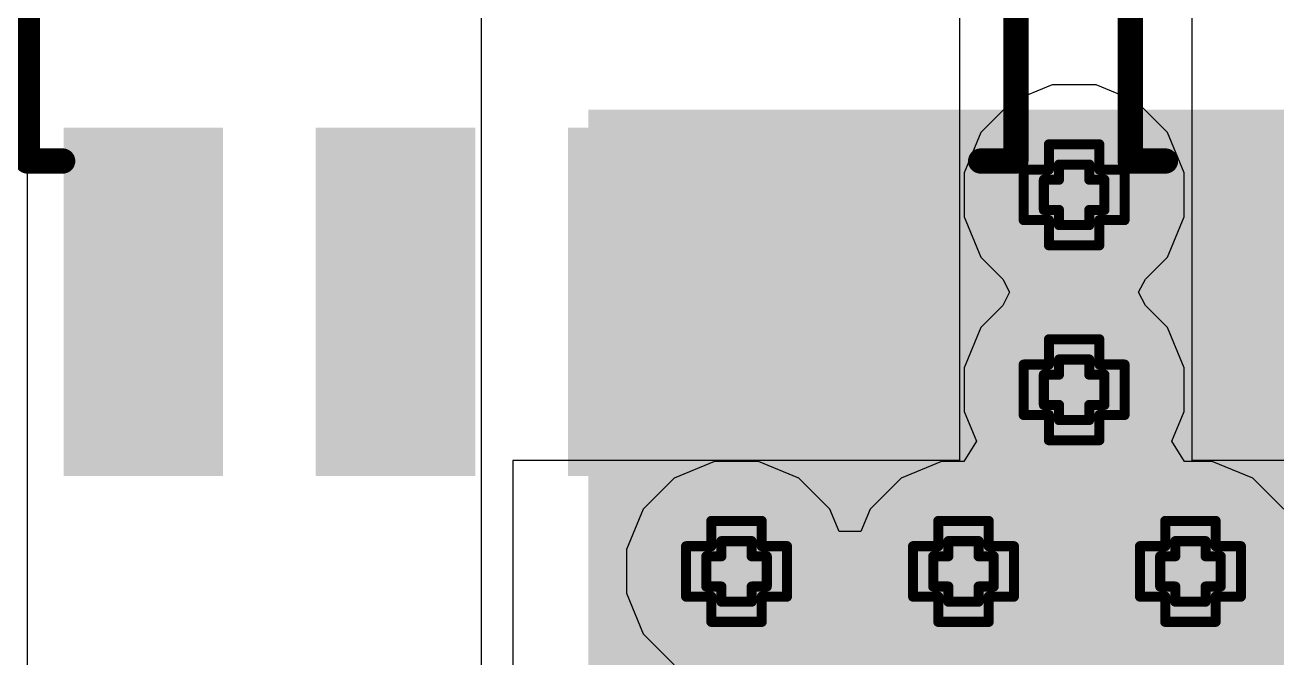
# Model space of a CAD drawing. Header units: inches. Extents: x -4 to 5258, y -4 to 5281.
# Drawn here: x 90.75 to 97.06, y 12.37 to 15.55 of the extents above; entities that cross this region are included whole.
import ezdxf

# ---------------------------------------------------------------- set-up
doc = ezdxf.new("R2010")
doc.units = ezdxf.units.IN
for name, color, linetype in [('Bottom Layer', 5, 'Continuous'), ('Bottom Solder', 6, 'Continuous'), ('Drill Drawing', 1, 'Continuous'), ('Layer 1', 16, 'Continuous'), ('Layer 2', 76, 'Continuous'), ('Top Layer', 1, 'Continuous'), ('Top Overlay', 2, 'Continuous'), ('Top Paste', 8, 'Continuous'), ('Top Solder', 216, 'Continuous'), ('Via Holes', 16, 'Continuous')]:
    doc.layers.add(name, color=color, linetype=linetype)

# ---------------------------------------------------------------- blocks, each defined once
blk = doc.blocks.new('SOIC_8_18')
at = {"layer": 'Top Layer'}
for points in [[(3.475, 2.205), (3.475, 1.605), (1.925, 1.605), (1.925, 2.205)], [(3.475, 0.935), (3.475, 0.335), (1.925, 0.335), (1.925, 0.935)], [(3.475, -0.335), (3.475, -0.935), (1.925, -0.935), (1.925, -0.335)], [(3.475, -1.605), (3.475, -2.205), (1.925, -2.205), (1.925, -1.605)]]:
    blk.add_hatch(color=1, dxfattribs=at).paths.add_polyline_path(points)
at = {"layer": 'Top Paste'}
for points in [[(3.475, 2.205), (3.475, 1.605), (1.925, 1.605), (1.925, 2.205)], [(3.475, 0.935), (3.475, 0.335), (1.925, 0.335), (1.925, 0.935)], [(3.475, -0.335), (3.475, -0.935), (1.925, -0.935), (1.925, -0.335)], [(3.475, -1.605), (3.475, -2.205), (1.925, -2.205), (1.925, -1.605)]]:
    blk.add_hatch(color=8, dxfattribs=at).paths.add_polyline_path(points)
at = {"layer": 'Top Solder'}
for points in [[(3.5766, 2.3066), (3.5766, 1.5034), (1.8234, 1.5034), (1.8234, 2.3066)], [(3.5766, 1.0366), (3.5766, 0.2334), (1.8234, 0.2334), (1.8234, 1.0366)], [(3.5766, -0.2334), (3.5766, -1.0366), (1.8234, -1.0366), (1.8234, -0.2334)], [(3.5766, -1.5034), (3.5766, -2.3066), (1.8234, -2.3066), (1.8234, -1.5034)]]:
    blk.add_hatch(color=216, dxfattribs=at).paths.add_polyline_path(points)
at = {"layer": 'Top Overlay'}
for points in [[(1.9906, 2.4892, 0.127, 0.127, 0), (-1.9906, 2.4892, 0.127, 0.127, 0)], [(1.9906, 2.3114, 0.127, 0.127, 0), (1.9906, 2.4892, 0.127, 0.127, 0)], [(1.9906, -2.4892, 0.127, 0.127, 0), (1.9906, -2.3114, 0.127, 0.127, 0)], [(1.9906, -2.4892, 0.127, 0.127, 0), (-1.9906, -2.4892, 0.127, 0.127, 0)]]:
    blk.add_lwpolyline(points, format="xyseb", dxfattribs=at)
for points in [[(1.9588, 2.4892, 0.0635, 0.0635, 1), (2.0223, 2.4892, 0.0635, 0.0635, 1)], [(1.9588, 2.4892, 0.0635, 0.0635, 1), (2.0223, 2.4892, 0.0635, 0.0635, 1)], [(1.9588, 2.3114, 0.0635, 0.0635, 1), (2.0223, 2.3114, 0.0635, 0.0635, 1)], [(1.9588, -2.3114, 0.0635, 0.0635, 1), (2.0223, -2.3114, 0.0635, 0.0635, 1)], [(1.9588, -2.4892, 0.0635, 0.0635, 1), (2.0223, -2.4892, 0.0635, 0.0635, 1)], [(1.9588, -2.4892, 0.0635, 0.0635, 1), (2.0223, -2.4892, 0.0635, 0.0635, 1)]]:
    blk.add_lwpolyline(points, format="xyseb", close=True, dxfattribs=at)
blk = doc.blocks.new('SOIC_8_20')
at = {"layer": 'Top Layer'}
blk.add_hatch(color=1, dxfattribs=at).paths.add_polyline_path([(3.475, -1.605), (3.475, -2.205), (1.925, -2.205), (1.925, -1.605)])
at = {"layer": 'Top Paste'}
blk.add_hatch(color=8, dxfattribs=at).paths.add_polyline_path([(3.475, -1.605), (3.475, -2.205), (1.925, -2.205), (1.925, -1.605)])
at = {"layer": 'Top Solder'}
blk.add_hatch(color=216, dxfattribs=at).paths.add_polyline_path([(3.5766, -1.5034), (3.5766, -2.3066), (1.8234, -2.3066), (1.8234, -1.5034)])
at = {"layer": 'Top Overlay'}
for points in [[(1.9906, -2.4892, 0.127, 0.127, 0), (1.9906, -2.3114, 0.127, 0.127, 0)], [(1.9906, -2.4892, 0.127, 0.127, 0), (-1.9906, -2.4892, 0.127, 0.127, 0)]]:
    blk.add_lwpolyline(points, format="xyseb", dxfattribs=at)
for points in [[(1.9588, -2.3114, 0.0635, 0.0635, 1), (2.0223, -2.3114, 0.0635, 0.0635, 1)], [(1.9588, -2.4892, 0.0635, 0.0635, 1), (2.0223, -2.4892, 0.0635, 0.0635, 1)], [(1.9588, -2.4892, 0.0635, 0.0635, 1), (2.0223, -2.4892, 0.0635, 0.0635, 1)]]:
    blk.add_lwpolyline(points, format="xyseb", close=True, dxfattribs=at)

msp = doc.modelspace()

# ---------------------------------------------------------------- hatches: boundary and pattern name
at = {"layer": 'Bottom Layer'}
h = msp.add_hatch(color=5, dxfattribs=at)
edge = h.paths.add_edge_path()
edge.add_arc((96.0356, 14.6991), 0.3, 0, 360)
h = msp.add_hatch(color=5, dxfattribs=at)
edge = h.paths.add_edge_path()
edge.add_arc((96.0356, 13.7177), 0.3, 0, 360)
h = msp.add_hatch(color=5, dxfattribs=at)
edge = h.paths.add_edge_path()
edge.add_arc((94.3354, 12.8033), 0.3, 0, 360)
h = msp.add_hatch(color=5, dxfattribs=at)
edge = h.paths.add_edge_path()
edge.add_arc((95.4784, 12.8033), 0.3, 0, 360)
h = msp.add_hatch(color=5, dxfattribs=at)
edge = h.paths.add_edge_path()
edge.add_arc((96.6214, 12.8033), 0.3, 0, 360)
at = {"layer": 'Bottom Solder'}
h = msp.add_hatch(color=6, dxfattribs=at)
edge = h.paths.add_edge_path()
edge.add_arc((96.0356, 14.6991), 0.4016, 0, 360)
h = msp.add_hatch(color=6, dxfattribs=at)
edge = h.paths.add_edge_path()
edge.add_arc((96.0356, 13.7177), 0.4016, 0, 360)
h = msp.add_hatch(color=6, dxfattribs=at)
edge = h.paths.add_edge_path()
edge.add_arc((94.3354, 12.8033), 0.4016, 0, 360)
h = msp.add_hatch(color=6, dxfattribs=at)
edge = h.paths.add_edge_path()
edge.add_arc((95.4784, 12.8033), 0.4016, 0, 360)
h = msp.add_hatch(color=6, dxfattribs=at)
edge = h.paths.add_edge_path()
edge.add_arc((96.6214, 12.8033), 0.4016, 0, 360)
at = {"layer": 'Layer 1'}
h = msp.add_hatch(color=16, dxfattribs=at)
edge = h.paths.add_edge_path()
edge.add_arc((96.0356, 14.6991), 0.3, 0, 360)
h = msp.add_hatch(color=16, dxfattribs=at)
edge = h.paths.add_edge_path()
edge.add_arc((96.0356, 13.7177), 0.3, 0, 360)
h = msp.add_hatch(color=16, dxfattribs=at)
edge = h.paths.add_edge_path()
edge.add_arc((94.3354, 12.8033), 0.3, 0, 360)
h = msp.add_hatch(color=16, dxfattribs=at)
edge = h.paths.add_edge_path()
edge.add_arc((95.4784, 12.8033), 0.3, 0, 360)
h = msp.add_hatch(color=16, dxfattribs=at)
edge = h.paths.add_edge_path()
edge.add_arc((96.6214, 12.8033), 0.3, 0, 360)
at = {"layer": 'Layer 2'}
h = msp.add_hatch(color=76, dxfattribs=at)
edge = h.paths.add_edge_path()
edge.add_arc((96.0356, 14.6991), 0.3, 0, 360)
h = msp.add_hatch(color=76, dxfattribs=at)
edge = h.paths.add_edge_path()
edge.add_arc((96.0356, 13.7177), 0.3, 0, 360)
h = msp.add_hatch(color=76, dxfattribs=at)
edge = h.paths.add_edge_path()
edge.add_arc((94.3354, 12.8033), 0.3, 0, 360)
h = msp.add_hatch(color=76, dxfattribs=at)
edge = h.paths.add_edge_path()
edge.add_arc((95.4784, 12.8033), 0.3, 0, 360)
h = msp.add_hatch(color=76, dxfattribs=at)
edge = h.paths.add_edge_path()
edge.add_arc((96.6214, 12.8033), 0.3, 0, 360)
at = {"layer": 'Top Layer'}
msp.add_hatch(color=1, dxfattribs=at).paths.add_polyline_path([(93.5882, 11.1777), (98.4724, 11.1777), (98.4724, 15.1284), (93.5882, 15.1284)])
h = msp.add_hatch(color=1, dxfattribs=at)
edge = h.paths.add_edge_path()
edge.add_arc((96.0356, 14.6991), 0.3, 0, 360)
h = msp.add_hatch(color=1, dxfattribs=at)
edge = h.paths.add_edge_path()
edge.add_arc((96.0356, 13.7177), 0.3, 0, 360)
h = msp.add_hatch(color=1, dxfattribs=at)
edge = h.paths.add_edge_path()
edge.add_arc((94.3354, 12.8033), 0.3, 0, 360)
h = msp.add_hatch(color=1, dxfattribs=at)
edge = h.paths.add_edge_path()
edge.add_arc((95.4784, 12.8033), 0.3, 0, 360)
h = msp.add_hatch(color=1, dxfattribs=at)
edge = h.paths.add_edge_path()
edge.add_arc((96.6214, 12.8033), 0.3, 0, 360)
at = {"layer": 'Top Solder'}
h = msp.add_hatch(color=216, dxfattribs=at)
edge = h.paths.add_edge_path()
edge.add_arc((96.0356, 14.6991), 0.4016, 0, 360)
h = msp.add_hatch(color=216, dxfattribs=at)
edge = h.paths.add_edge_path()
edge.add_arc((96.0356, 13.7177), 0.4016, 0, 360)
h = msp.add_hatch(color=216, dxfattribs=at)
edge = h.paths.add_edge_path()
edge.add_arc((94.3354, 12.8033), 0.4016, 0, 360)
h = msp.add_hatch(color=216, dxfattribs=at)
edge = h.paths.add_edge_path()
edge.add_arc((95.4784, 12.8033), 0.4016, 0, 360)
h = msp.add_hatch(color=216, dxfattribs=at)
edge = h.paths.add_edge_path()
edge.add_arc((96.6214, 12.8033), 0.4016, 0, 360)
at = {"layer": 'Via Holes'}
h = msp.add_hatch(color=7, dxfattribs=at)
edge = h.paths.add_edge_path()
edge.add_arc((96.0356, 14.6991), 0.15, 0, 360)
h = msp.add_hatch(color=7, dxfattribs=at)
edge = h.paths.add_edge_path()
edge.add_arc((96.0356, 13.7177), 0.15, 0, 360)
h = msp.add_hatch(color=7, dxfattribs=at)
edge = h.paths.add_edge_path()
edge.add_arc((94.3354, 12.8033), 0.15, 0, 360)
h = msp.add_hatch(color=7, dxfattribs=at)
edge = h.paths.add_edge_path()
edge.add_arc((95.4784, 12.8033), 0.15, 0, 360)
h = msp.add_hatch(color=7, dxfattribs=at)
edge = h.paths.add_edge_path()
edge.add_arc((96.6214, 12.8033), 0.15, 0, 360)

# ---------------------------------------------------------------- linework, layer by layer
at = {"layer": 'Drill Drawing'}
for points in [[(95.9086, 14.8261, 0.0508, 0.0508, 0), (95.9086, 14.9531, 0.0508, 0.0508, 0)], [(95.9086, 14.9531, 0.0508, 0.0508, 0), (96.1626, 14.9531, 0.0508, 0.0508, 0)], [(96.1626, 14.8261, 0.0508, 0.0508, 0), (96.1626, 14.9531, 0.0508, 0.0508, 0)], [(95.7816, 14.5721, 0.0508, 0.0508, 0), (95.7816, 14.8261, 0.0508, 0.0508, 0)], [(95.7816, 14.8261, 0.0508, 0.0508, 0), (95.9086, 14.8261, 0.0508, 0.0508, 0)], [(95.9594, 14.7753, 0.0508, 0.0508, 0), (95.9594, 14.8515, 0.0508, 0.0508, 0)], [(95.9594, 14.8515, 0.0508, 0.0508, 0), (96.1118, 14.8515, 0.0508, 0.0508, 0)], [(96.1118, 14.7753, 0.0508, 0.0508, 0), (96.1118, 14.8515, 0.0508, 0.0508, 0)], [(96.1626, 14.8261, 0.0508, 0.0508, 0), (96.2896, 14.8261, 0.0508, 0.0508, 0)], [(96.2896, 14.5721, 0.0508, 0.0508, 0), (96.2896, 14.8261, 0.0508, 0.0508, 0)], [(95.8832, 14.6229, 0.0508, 0.0508, 0), (95.8832, 14.7753, 0.0508, 0.0508, 0)], [(95.8832, 14.7753, 0.0508, 0.0508, 0), (95.9594, 14.7753, 0.0508, 0.0508, 0)], [(96.1118, 14.7753, 0.0508, 0.0508, 0), (96.188, 14.7753, 0.0508, 0.0508, 0)], [(96.188, 14.6229, 0.0508, 0.0508, 0), (96.188, 14.7753, 0.0508, 0.0508, 0)], [(95.8832, 14.6229, 0.0508, 0.0508, 0), (95.9594, 14.6229, 0.0508, 0.0508, 0)], [(95.9594, 14.5467, 0.0508, 0.0508, 0), (95.9594, 14.6229, 0.0508, 0.0508, 0)], [(96.1118, 14.6229, 0.0508, 0.0508, 0), (96.188, 14.6229, 0.0508, 0.0508, 0)], [(96.1118, 14.5467, 0.0508, 0.0508, 0), (96.1118, 14.6229, 0.0508, 0.0508, 0)], [(95.7816, 14.5721, 0.0508, 0.0508, 0), (95.9086, 14.5721, 0.0508, 0.0508, 0)], [(95.9086, 14.4451, 0.0508, 0.0508, 0), (95.9086, 14.5721, 0.0508, 0.0508, 0)], [(95.9594, 14.5467, 0.0508, 0.0508, 0), (96.1118, 14.5467, 0.0508, 0.0508, 0)], [(96.1626, 14.5721, 0.0508, 0.0508, 0), (96.2896, 14.5721, 0.0508, 0.0508, 0)], [(96.1626, 14.4451, 0.0508, 0.0508, 0), (96.1626, 14.5721, 0.0508, 0.0508, 0)], [(95.9086, 14.4451, 0.0508, 0.0508, 0), (96.1626, 14.4451, 0.0508, 0.0508, 0)], [(95.9086, 13.8447, 0.0508, 0.0508, 0), (95.9086, 13.9717, 0.0508, 0.0508, 0)], [(95.9086, 13.9717, 0.0508, 0.0508, 0), (96.1626, 13.9717, 0.0508, 0.0508, 0)], [(96.1626, 13.8447, 0.0508, 0.0508, 0), (96.1626, 13.9717, 0.0508, 0.0508, 0)], [(95.9594, 13.7939, 0.0508, 0.0508, 0), (95.9594, 13.8701, 0.0508, 0.0508, 0)], [(95.9594, 13.8701, 0.0508, 0.0508, 0), (96.1118, 13.8701, 0.0508, 0.0508, 0)], [(96.1118, 13.7939, 0.0508, 0.0508, 0), (96.1118, 13.8701, 0.0508, 0.0508, 0)], [(95.7816, 13.5907, 0.0508, 0.0508, 0), (95.7816, 13.8447, 0.0508, 0.0508, 0)], [(95.7816, 13.8447, 0.0508, 0.0508, 0), (95.9086, 13.8447, 0.0508, 0.0508, 0)], [(95.8832, 13.6415, 0.0508, 0.0508, 0), (95.8832, 13.7939, 0.0508, 0.0508, 0)], [(95.8832, 13.7939, 0.0508, 0.0508, 0), (95.9594, 13.7939, 0.0508, 0.0508, 0)], [(96.1118, 13.7939, 0.0508, 0.0508, 0), (96.188, 13.7939, 0.0508, 0.0508, 0)], [(96.1626, 13.8447, 0.0508, 0.0508, 0), (96.2896, 13.8447, 0.0508, 0.0508, 0)], [(96.188, 13.6415, 0.0508, 0.0508, 0), (96.188, 13.7939, 0.0508, 0.0508, 0)], [(96.2896, 13.5907, 0.0508, 0.0508, 0), (96.2896, 13.8447, 0.0508, 0.0508, 0)], [(95.8832, 13.6415, 0.0508, 0.0508, 0), (95.9594, 13.6415, 0.0508, 0.0508, 0)], [(95.9594, 13.5653, 0.0508, 0.0508, 0), (95.9594, 13.6415, 0.0508, 0.0508, 0)], [(96.1118, 13.6415, 0.0508, 0.0508, 0), (96.188, 13.6415, 0.0508, 0.0508, 0)], [(96.1118, 13.5653, 0.0508, 0.0508, 0), (96.1118, 13.6415, 0.0508, 0.0508, 0)], [(95.7816, 13.5907, 0.0508, 0.0508, 0), (95.9086, 13.5907, 0.0508, 0.0508, 0)], [(95.9086, 13.4637, 0.0508, 0.0508, 0), (95.9086, 13.5907, 0.0508, 0.0508, 0)], [(95.9594, 13.5653, 0.0508, 0.0508, 0), (96.1118, 13.5653, 0.0508, 0.0508, 0)], [(96.1626, 13.5907, 0.0508, 0.0508, 0), (96.2896, 13.5907, 0.0508, 0.0508, 0)], [(96.1626, 13.4637, 0.0508, 0.0508, 0), (96.1626, 13.5907, 0.0508, 0.0508, 0)], [(95.9086, 13.4637, 0.0508, 0.0508, 0), (96.1626, 13.4637, 0.0508, 0.0508, 0)], [(94.2084, 12.9303, 0.0508, 0.0508, 0), (94.2084, 13.0573, 0.0508, 0.0508, 0)], [(94.2084, 13.0573, 0.0508, 0.0508, 0), (94.4624, 13.0573, 0.0508, 0.0508, 0)], [(94.4624, 12.9303, 0.0508, 0.0508, 0), (94.4624, 13.0573, 0.0508, 0.0508, 0)], [(95.3514, 12.9303, 0.0508, 0.0508, 0), (95.3514, 13.0573, 0.0508, 0.0508, 0)], [(95.3514, 13.0573, 0.0508, 0.0508, 0), (95.6054, 13.0573, 0.0508, 0.0508, 0)], [(95.6054, 12.9303, 0.0508, 0.0508, 0), (95.6054, 13.0573, 0.0508, 0.0508, 0)], [(96.4944, 12.9303, 0.0508, 0.0508, 0), (96.4944, 13.0573, 0.0508, 0.0508, 0)], [(96.4944, 13.0573, 0.0508, 0.0508, 0), (96.7484, 13.0573, 0.0508, 0.0508, 0)], [(96.7484, 12.9303, 0.0508, 0.0508, 0), (96.7484, 13.0573, 0.0508, 0.0508, 0)], [(94.0814, 12.6763, 0.0508, 0.0508, 0), (94.0814, 12.9303, 0.0508, 0.0508, 0)], [(94.0814, 12.9303, 0.0508, 0.0508, 0), (94.2084, 12.9303, 0.0508, 0.0508, 0)], [(94.2592, 12.8795, 0.0508, 0.0508, 0), (94.2592, 12.9557, 0.0508, 0.0508, 0)], [(94.2592, 12.9557, 0.0508, 0.0508, 0), (94.4116, 12.9557, 0.0508, 0.0508, 0)], [(94.4116, 12.8795, 0.0508, 0.0508, 0), (94.4116, 12.9557, 0.0508, 0.0508, 0)], [(94.4624, 12.9303, 0.0508, 0.0508, 0), (94.5894, 12.9303, 0.0508, 0.0508, 0)], [(94.5894, 12.6763, 0.0508, 0.0508, 0), (94.5894, 12.9303, 0.0508, 0.0508, 0)], [(95.2244, 12.6763, 0.0508, 0.0508, 0), (95.2244, 12.9303, 0.0508, 0.0508, 0)], [(95.2244, 12.9303, 0.0508, 0.0508, 0), (95.3514, 12.9303, 0.0508, 0.0508, 0)], [(95.4022, 12.8795, 0.0508, 0.0508, 0), (95.4022, 12.9557, 0.0508, 0.0508, 0)], [(95.4022, 12.9557, 0.0508, 0.0508, 0), (95.5546, 12.9557, 0.0508, 0.0508, 0)], [(95.5546, 12.8795, 0.0508, 0.0508, 0), (95.5546, 12.9557, 0.0508, 0.0508, 0)], [(95.6054, 12.9303, 0.0508, 0.0508, 0), (95.7324, 12.9303, 0.0508, 0.0508, 0)], [(95.7324, 12.6763, 0.0508, 0.0508, 0), (95.7324, 12.9303, 0.0508, 0.0508, 0)], [(96.3674, 12.6763, 0.0508, 0.0508, 0), (96.3674, 12.9303, 0.0508, 0.0508, 0)], [(96.3674, 12.9303, 0.0508, 0.0508, 0), (96.4944, 12.9303, 0.0508, 0.0508, 0)], [(96.5452, 12.8795, 0.0508, 0.0508, 0), (96.5452, 12.9557, 0.0508, 0.0508, 0)], [(96.5452, 12.9557, 0.0508, 0.0508, 0), (96.6976, 12.9557, 0.0508, 0.0508, 0)], [(96.6976, 12.8795, 0.0508, 0.0508, 0), (96.6976, 12.9557, 0.0508, 0.0508, 0)], [(96.7484, 12.9303, 0.0508, 0.0508, 0), (96.8754, 12.9303, 0.0508, 0.0508, 0)], [(96.8754, 12.6763, 0.0508, 0.0508, 0), (96.8754, 12.9303, 0.0508, 0.0508, 0)], [(94.183, 12.7271, 0.0508, 0.0508, 0), (94.183, 12.8795, 0.0508, 0.0508, 0)], [(94.183, 12.8795, 0.0508, 0.0508, 0), (94.2592, 12.8795, 0.0508, 0.0508, 0)], [(94.4116, 12.8795, 0.0508, 0.0508, 0), (94.4878, 12.8795, 0.0508, 0.0508, 0)], [(94.4878, 12.7271, 0.0508, 0.0508, 0), (94.4878, 12.8795, 0.0508, 0.0508, 0)], [(95.326, 12.7271, 0.0508, 0.0508, 0), (95.326, 12.8795, 0.0508, 0.0508, 0)], [(95.326, 12.8795, 0.0508, 0.0508, 0), (95.4022, 12.8795, 0.0508, 0.0508, 0)], [(95.5546, 12.8795, 0.0508, 0.0508, 0), (95.6308, 12.8795, 0.0508, 0.0508, 0)], [(95.6308, 12.7271, 0.0508, 0.0508, 0), (95.6308, 12.8795, 0.0508, 0.0508, 0)], [(96.469, 12.7271, 0.0508, 0.0508, 0), (96.469, 12.8795, 0.0508, 0.0508, 0)], [(96.469, 12.8795, 0.0508, 0.0508, 0), (96.5452, 12.8795, 0.0508, 0.0508, 0)], [(96.6976, 12.8795, 0.0508, 0.0508, 0), (96.7738, 12.8795, 0.0508, 0.0508, 0)], [(96.7738, 12.7271, 0.0508, 0.0508, 0), (96.7738, 12.8795, 0.0508, 0.0508, 0)], [(94.183, 12.7271, 0.0508, 0.0508, 0), (94.2592, 12.7271, 0.0508, 0.0508, 0)], [(94.2592, 12.6509, 0.0508, 0.0508, 0), (94.2592, 12.7271, 0.0508, 0.0508, 0)], [(94.4116, 12.7271, 0.0508, 0.0508, 0), (94.4878, 12.7271, 0.0508, 0.0508, 0)], [(94.4116, 12.6509, 0.0508, 0.0508, 0), (94.4116, 12.7271, 0.0508, 0.0508, 0)], [(95.326, 12.7271, 0.0508, 0.0508, 0), (95.4022, 12.7271, 0.0508, 0.0508, 0)], [(95.4022, 12.6509, 0.0508, 0.0508, 0), (95.4022, 12.7271, 0.0508, 0.0508, 0)], [(95.5546, 12.7271, 0.0508, 0.0508, 0), (95.6308, 12.7271, 0.0508, 0.0508, 0)], [(95.5546, 12.6509, 0.0508, 0.0508, 0), (95.5546, 12.7271, 0.0508, 0.0508, 0)], [(96.469, 12.7271, 0.0508, 0.0508, 0), (96.5452, 12.7271, 0.0508, 0.0508, 0)], [(96.5452, 12.6509, 0.0508, 0.0508, 0), (96.5452, 12.7271, 0.0508, 0.0508, 0)], [(96.6976, 12.7271, 0.0508, 0.0508, 0), (96.7738, 12.7271, 0.0508, 0.0508, 0)], [(96.6976, 12.6509, 0.0508, 0.0508, 0), (96.6976, 12.7271, 0.0508, 0.0508, 0)], [(94.0814, 12.6763, 0.0508, 0.0508, 0), (94.2084, 12.6763, 0.0508, 0.0508, 0)], [(94.2084, 12.5493, 0.0508, 0.0508, 0), (94.2084, 12.6763, 0.0508, 0.0508, 0)], [(94.2592, 12.6509, 0.0508, 0.0508, 0), (94.4116, 12.6509, 0.0508, 0.0508, 0)], [(94.4624, 12.6763, 0.0508, 0.0508, 0), (94.5894, 12.6763, 0.0508, 0.0508, 0)], [(94.4624, 12.5493, 0.0508, 0.0508, 0), (94.4624, 12.6763, 0.0508, 0.0508, 0)], [(95.2244, 12.6763, 0.0508, 0.0508, 0), (95.3514, 12.6763, 0.0508, 0.0508, 0)], [(95.3514, 12.5493, 0.0508, 0.0508, 0), (95.3514, 12.6763, 0.0508, 0.0508, 0)], [(95.4022, 12.6509, 0.0508, 0.0508, 0), (95.5546, 12.6509, 0.0508, 0.0508, 0)], [(95.6054, 12.6763, 0.0508, 0.0508, 0), (95.7324, 12.6763, 0.0508, 0.0508, 0)], [(95.6054, 12.5493, 0.0508, 0.0508, 0), (95.6054, 12.6763, 0.0508, 0.0508, 0)], [(96.3674, 12.6763, 0.0508, 0.0508, 0), (96.4944, 12.6763, 0.0508, 0.0508, 0)], [(96.4944, 12.5493, 0.0508, 0.0508, 0), (96.4944, 12.6763, 0.0508, 0.0508, 0)], [(96.5452, 12.6509, 0.0508, 0.0508, 0), (96.6976, 12.6509, 0.0508, 0.0508, 0)], [(96.7484, 12.6763, 0.0508, 0.0508, 0), (96.8754, 12.6763, 0.0508, 0.0508, 0)], [(96.7484, 12.5493, 0.0508, 0.0508, 0), (96.7484, 12.6763, 0.0508, 0.0508, 0)], [(94.2084, 12.5493, 0.0508, 0.0508, 0), (94.4624, 12.5493, 0.0508, 0.0508, 0)], [(95.3514, 12.5493, 0.0508, 0.0508, 0), (95.6054, 12.5493, 0.0508, 0.0508, 0)], [(96.4944, 12.5493, 0.0508, 0.0508, 0), (96.7484, 12.5493, 0.0508, 0.0508, 0)]]:
    msp.add_lwpolyline(points, format="xyseb", dxfattribs=at)
for points in [[(95.8959, 14.9531, 0.0254, 0.0254, 1), (95.9213, 14.9531, 0.0254, 0.0254, 1)], [(95.8959, 14.9531, 0.0254, 0.0254, 1), (95.9213, 14.9531, 0.0254, 0.0254, 1)], [(96.1499, 14.9531, 0.0254, 0.0254, 1), (96.1753, 14.9531, 0.0254, 0.0254, 1)], [(96.1499, 14.9531, 0.0254, 0.0254, 1), (96.1753, 14.9531, 0.0254, 0.0254, 1)], [(95.7689, 14.8261, 0.0254, 0.0254, 1), (95.7943, 14.8261, 0.0254, 0.0254, 1)], [(95.7689, 14.8261, 0.0254, 0.0254, 1), (95.7943, 14.8261, 0.0254, 0.0254, 1)], [(95.8959, 14.8261, 0.0254, 0.0254, 1), (95.9213, 14.8261, 0.0254, 0.0254, 1)], [(95.8959, 14.8261, 0.0254, 0.0254, 1), (95.9213, 14.8261, 0.0254, 0.0254, 1)], [(95.9467, 14.8515, 0.0254, 0.0254, 1), (95.9721, 14.8515, 0.0254, 0.0254, 1)], [(95.9467, 14.8515, 0.0254, 0.0254, 1), (95.9721, 14.8515, 0.0254, 0.0254, 1)], [(96.0991, 14.8515, 0.0254, 0.0254, 1), (96.1245, 14.8515, 0.0254, 0.0254, 1)], [(96.0991, 14.8515, 0.0254, 0.0254, 1), (96.1245, 14.8515, 0.0254, 0.0254, 1)], [(96.1499, 14.8261, 0.0254, 0.0254, 1), (96.1753, 14.8261, 0.0254, 0.0254, 1)], [(96.1499, 14.8261, 0.0254, 0.0254, 1), (96.1753, 14.8261, 0.0254, 0.0254, 1)], [(96.2769, 14.8261, 0.0254, 0.0254, 1), (96.3023, 14.8261, 0.0254, 0.0254, 1)], [(96.2769, 14.8261, 0.0254, 0.0254, 1), (96.3023, 14.8261, 0.0254, 0.0254, 1)], [(95.8705, 14.7753, 0.0254, 0.0254, 1), (95.8959, 14.7753, 0.0254, 0.0254, 1)], [(95.8705, 14.7753, 0.0254, 0.0254, 1), (95.8959, 14.7753, 0.0254, 0.0254, 1)], [(95.9467, 14.7753, 0.0254, 0.0254, 1), (95.9721, 14.7753, 0.0254, 0.0254, 1)], [(95.9467, 14.7753, 0.0254, 0.0254, 1), (95.9721, 14.7753, 0.0254, 0.0254, 1)], [(96.0991, 14.7753, 0.0254, 0.0254, 1), (96.1245, 14.7753, 0.0254, 0.0254, 1)], [(96.0991, 14.7753, 0.0254, 0.0254, 1), (96.1245, 14.7753, 0.0254, 0.0254, 1)], [(96.1753, 14.7753, 0.0254, 0.0254, 1), (96.2007, 14.7753, 0.0254, 0.0254, 1)], [(96.1753, 14.7753, 0.0254, 0.0254, 1), (96.2007, 14.7753, 0.0254, 0.0254, 1)], [(95.8705, 14.6229, 0.0254, 0.0254, 1), (95.8959, 14.6229, 0.0254, 0.0254, 1)], [(95.8705, 14.6229, 0.0254, 0.0254, 1), (95.8959, 14.6229, 0.0254, 0.0254, 1)], [(95.9467, 14.6229, 0.0254, 0.0254, 1), (95.9721, 14.6229, 0.0254, 0.0254, 1)], [(95.9467, 14.6229, 0.0254, 0.0254, 1), (95.9721, 14.6229, 0.0254, 0.0254, 1)], [(96.0991, 14.6229, 0.0254, 0.0254, 1), (96.1245, 14.6229, 0.0254, 0.0254, 1)], [(96.0991, 14.6229, 0.0254, 0.0254, 1), (96.1245, 14.6229, 0.0254, 0.0254, 1)], [(96.1753, 14.6229, 0.0254, 0.0254, 1), (96.2007, 14.6229, 0.0254, 0.0254, 1)], [(96.1753, 14.6229, 0.0254, 0.0254, 1), (96.2007, 14.6229, 0.0254, 0.0254, 1)], [(95.7689, 14.5721, 0.0254, 0.0254, 1), (95.7943, 14.5721, 0.0254, 0.0254, 1)], [(95.7689, 14.5721, 0.0254, 0.0254, 1), (95.7943, 14.5721, 0.0254, 0.0254, 1)], [(95.8959, 14.5721, 0.0254, 0.0254, 1), (95.9213, 14.5721, 0.0254, 0.0254, 1)], [(95.8959, 14.5721, 0.0254, 0.0254, 1), (95.9213, 14.5721, 0.0254, 0.0254, 1)], [(95.9467, 14.5467, 0.0254, 0.0254, 1), (95.9721, 14.5467, 0.0254, 0.0254, 1)], [(95.9467, 14.5467, 0.0254, 0.0254, 1), (95.9721, 14.5467, 0.0254, 0.0254, 1)], [(96.0991, 14.5467, 0.0254, 0.0254, 1), (96.1245, 14.5467, 0.0254, 0.0254, 1)], [(96.0991, 14.5467, 0.0254, 0.0254, 1), (96.1245, 14.5467, 0.0254, 0.0254, 1)], [(96.1499, 14.5721, 0.0254, 0.0254, 1), (96.1753, 14.5721, 0.0254, 0.0254, 1)], [(96.1499, 14.5721, 0.0254, 0.0254, 1), (96.1753, 14.5721, 0.0254, 0.0254, 1)], [(96.2769, 14.5721, 0.0254, 0.0254, 1), (96.3023, 14.5721, 0.0254, 0.0254, 1)], [(96.2769, 14.5721, 0.0254, 0.0254, 1), (96.3023, 14.5721, 0.0254, 0.0254, 1)], [(95.8959, 14.4451, 0.0254, 0.0254, 1), (95.9213, 14.4451, 0.0254, 0.0254, 1)], [(95.8959, 14.4451, 0.0254, 0.0254, 1), (95.9213, 14.4451, 0.0254, 0.0254, 1)], [(96.1499, 14.4451, 0.0254, 0.0254, 1), (96.1753, 14.4451, 0.0254, 0.0254, 1)], [(96.1499, 14.4451, 0.0254, 0.0254, 1), (96.1753, 14.4451, 0.0254, 0.0254, 1)], [(95.8959, 13.9717, 0.0254, 0.0254, 1), (95.9213, 13.9717, 0.0254, 0.0254, 1)], [(95.8959, 13.9717, 0.0254, 0.0254, 1), (95.9213, 13.9717, 0.0254, 0.0254, 1)], [(96.1499, 13.9717, 0.0254, 0.0254, 1), (96.1753, 13.9717, 0.0254, 0.0254, 1)], [(96.1499, 13.9717, 0.0254, 0.0254, 1), (96.1753, 13.9717, 0.0254, 0.0254, 1)], [(95.9467, 13.8701, 0.0254, 0.0254, 1), (95.9721, 13.8701, 0.0254, 0.0254, 1)], [(95.9467, 13.8701, 0.0254, 0.0254, 1), (95.9721, 13.8701, 0.0254, 0.0254, 1)], [(96.0991, 13.8701, 0.0254, 0.0254, 1), (96.1245, 13.8701, 0.0254, 0.0254, 1)], [(96.0991, 13.8701, 0.0254, 0.0254, 1), (96.1245, 13.8701, 0.0254, 0.0254, 1)], [(95.7689, 13.8447, 0.0254, 0.0254, 1), (95.7943, 13.8447, 0.0254, 0.0254, 1)], [(95.7689, 13.8447, 0.0254, 0.0254, 1), (95.7943, 13.8447, 0.0254, 0.0254, 1)], [(95.8705, 13.7939, 0.0254, 0.0254, 1), (95.8959, 13.7939, 0.0254, 0.0254, 1)], [(95.8705, 13.7939, 0.0254, 0.0254, 1), (95.8959, 13.7939, 0.0254, 0.0254, 1)], [(95.8959, 13.8447, 0.0254, 0.0254, 1), (95.9213, 13.8447, 0.0254, 0.0254, 1)], [(95.8959, 13.8447, 0.0254, 0.0254, 1), (95.9213, 13.8447, 0.0254, 0.0254, 1)], [(95.9467, 13.7939, 0.0254, 0.0254, 1), (95.9721, 13.7939, 0.0254, 0.0254, 1)], [(95.9467, 13.7939, 0.0254, 0.0254, 1), (95.9721, 13.7939, 0.0254, 0.0254, 1)], [(96.0991, 13.7939, 0.0254, 0.0254, 1), (96.1245, 13.7939, 0.0254, 0.0254, 1)], [(96.0991, 13.7939, 0.0254, 0.0254, 1), (96.1245, 13.7939, 0.0254, 0.0254, 1)], [(96.1499, 13.8447, 0.0254, 0.0254, 1), (96.1753, 13.8447, 0.0254, 0.0254, 1)], [(96.1499, 13.8447, 0.0254, 0.0254, 1), (96.1753, 13.8447, 0.0254, 0.0254, 1)], [(96.1753, 13.7939, 0.0254, 0.0254, 1), (96.2007, 13.7939, 0.0254, 0.0254, 1)], [(96.1753, 13.7939, 0.0254, 0.0254, 1), (96.2007, 13.7939, 0.0254, 0.0254, 1)], [(96.2769, 13.8447, 0.0254, 0.0254, 1), (96.3023, 13.8447, 0.0254, 0.0254, 1)], [(96.2769, 13.8447, 0.0254, 0.0254, 1), (96.3023, 13.8447, 0.0254, 0.0254, 1)], [(95.8705, 13.6415, 0.0254, 0.0254, 1), (95.8959, 13.6415, 0.0254, 0.0254, 1)], [(95.8705, 13.6415, 0.0254, 0.0254, 1), (95.8959, 13.6415, 0.0254, 0.0254, 1)], [(95.9467, 13.6415, 0.0254, 0.0254, 1), (95.9721, 13.6415, 0.0254, 0.0254, 1)], [(95.9467, 13.6415, 0.0254, 0.0254, 1), (95.9721, 13.6415, 0.0254, 0.0254, 1)], [(96.0991, 13.6415, 0.0254, 0.0254, 1), (96.1245, 13.6415, 0.0254, 0.0254, 1)], [(96.0991, 13.6415, 0.0254, 0.0254, 1), (96.1245, 13.6415, 0.0254, 0.0254, 1)], [(96.1753, 13.6415, 0.0254, 0.0254, 1), (96.2007, 13.6415, 0.0254, 0.0254, 1)], [(96.1753, 13.6415, 0.0254, 0.0254, 1), (96.2007, 13.6415, 0.0254, 0.0254, 1)], [(95.7689, 13.5907, 0.0254, 0.0254, 1), (95.7943, 13.5907, 0.0254, 0.0254, 1)], [(95.7689, 13.5907, 0.0254, 0.0254, 1), (95.7943, 13.5907, 0.0254, 0.0254, 1)], [(95.8959, 13.5907, 0.0254, 0.0254, 1), (95.9213, 13.5907, 0.0254, 0.0254, 1)], [(95.8959, 13.5907, 0.0254, 0.0254, 1), (95.9213, 13.5907, 0.0254, 0.0254, 1)], [(95.9467, 13.5653, 0.0254, 0.0254, 1), (95.9721, 13.5653, 0.0254, 0.0254, 1)], [(95.9467, 13.5653, 0.0254, 0.0254, 1), (95.9721, 13.5653, 0.0254, 0.0254, 1)], [(96.0991, 13.5653, 0.0254, 0.0254, 1), (96.1245, 13.5653, 0.0254, 0.0254, 1)], [(96.0991, 13.5653, 0.0254, 0.0254, 1), (96.1245, 13.5653, 0.0254, 0.0254, 1)], [(96.1499, 13.5907, 0.0254, 0.0254, 1), (96.1753, 13.5907, 0.0254, 0.0254, 1)], [(96.1499, 13.5907, 0.0254, 0.0254, 1), (96.1753, 13.5907, 0.0254, 0.0254, 1)], [(96.2769, 13.5907, 0.0254, 0.0254, 1), (96.3023, 13.5907, 0.0254, 0.0254, 1)], [(96.2769, 13.5907, 0.0254, 0.0254, 1), (96.3023, 13.5907, 0.0254, 0.0254, 1)], [(95.8959, 13.4637, 0.0254, 0.0254, 1), (95.9213, 13.4637, 0.0254, 0.0254, 1)], [(95.8959, 13.4637, 0.0254, 0.0254, 1), (95.9213, 13.4637, 0.0254, 0.0254, 1)], [(96.1499, 13.4637, 0.0254, 0.0254, 1), (96.1753, 13.4637, 0.0254, 0.0254, 1)], [(96.1499, 13.4637, 0.0254, 0.0254, 1), (96.1753, 13.4637, 0.0254, 0.0254, 1)], [(94.1957, 13.0573, 0.0254, 0.0254, 1), (94.2211, 13.0573, 0.0254, 0.0254, 1)], [(94.1957, 13.0573, 0.0254, 0.0254, 1), (94.2211, 13.0573, 0.0254, 0.0254, 1)], [(94.4497, 13.0573, 0.0254, 0.0254, 1), (94.4751, 13.0573, 0.0254, 0.0254, 1)], [(94.4497, 13.0573, 0.0254, 0.0254, 1), (94.4751, 13.0573, 0.0254, 0.0254, 1)], [(95.3387, 13.0573, 0.0254, 0.0254, 1), (95.3641, 13.0573, 0.0254, 0.0254, 1)], [(95.3387, 13.0573, 0.0254, 0.0254, 1), (95.3641, 13.0573, 0.0254, 0.0254, 1)], [(95.5927, 13.0573, 0.0254, 0.0254, 1), (95.6181, 13.0573, 0.0254, 0.0254, 1)], [(95.5927, 13.0573, 0.0254, 0.0254, 1), (95.6181, 13.0573, 0.0254, 0.0254, 1)], [(96.4817, 13.0573, 0.0254, 0.0254, 1), (96.5071, 13.0573, 0.0254, 0.0254, 1)], [(96.4817, 13.0573, 0.0254, 0.0254, 1), (96.5071, 13.0573, 0.0254, 0.0254, 1)], [(96.7357, 13.0573, 0.0254, 0.0254, 1), (96.7611, 13.0573, 0.0254, 0.0254, 1)], [(96.7357, 13.0573, 0.0254, 0.0254, 1), (96.7611, 13.0573, 0.0254, 0.0254, 1)], [(94.0687, 12.9303, 0.0254, 0.0254, 1), (94.0941, 12.9303, 0.0254, 0.0254, 1)], [(94.0687, 12.9303, 0.0254, 0.0254, 1), (94.0941, 12.9303, 0.0254, 0.0254, 1)], [(94.1957, 12.9303, 0.0254, 0.0254, 1), (94.2211, 12.9303, 0.0254, 0.0254, 1)], [(94.1957, 12.9303, 0.0254, 0.0254, 1), (94.2211, 12.9303, 0.0254, 0.0254, 1)], [(94.2465, 12.9557, 0.0254, 0.0254, 1), (94.2719, 12.9557, 0.0254, 0.0254, 1)], [(94.2465, 12.9557, 0.0254, 0.0254, 1), (94.2719, 12.9557, 0.0254, 0.0254, 1)], [(94.3989, 12.9557, 0.0254, 0.0254, 1), (94.4243, 12.9557, 0.0254, 0.0254, 1)], [(94.3989, 12.9557, 0.0254, 0.0254, 1), (94.4243, 12.9557, 0.0254, 0.0254, 1)], [(94.4497, 12.9303, 0.0254, 0.0254, 1), (94.4751, 12.9303, 0.0254, 0.0254, 1)], [(94.4497, 12.9303, 0.0254, 0.0254, 1), (94.4751, 12.9303, 0.0254, 0.0254, 1)], [(94.5767, 12.9303, 0.0254, 0.0254, 1), (94.6021, 12.9303, 0.0254, 0.0254, 1)], [(94.5767, 12.9303, 0.0254, 0.0254, 1), (94.6021, 12.9303, 0.0254, 0.0254, 1)], [(95.2117, 12.9303, 0.0254, 0.0254, 1), (95.2371, 12.9303, 0.0254, 0.0254, 1)], [(95.2117, 12.9303, 0.0254, 0.0254, 1), (95.2371, 12.9303, 0.0254, 0.0254, 1)], [(95.3387, 12.9303, 0.0254, 0.0254, 1), (95.3641, 12.9303, 0.0254, 0.0254, 1)], [(95.3387, 12.9303, 0.0254, 0.0254, 1), (95.3641, 12.9303, 0.0254, 0.0254, 1)], [(95.3895, 12.9557, 0.0254, 0.0254, 1), (95.4149, 12.9557, 0.0254, 0.0254, 1)], [(95.3895, 12.9557, 0.0254, 0.0254, 1), (95.4149, 12.9557, 0.0254, 0.0254, 1)], [(95.5419, 12.9557, 0.0254, 0.0254, 1), (95.5673, 12.9557, 0.0254, 0.0254, 1)], [(95.5419, 12.9557, 0.0254, 0.0254, 1), (95.5673, 12.9557, 0.0254, 0.0254, 1)], [(95.5927, 12.9303, 0.0254, 0.0254, 1), (95.6181, 12.9303, 0.0254, 0.0254, 1)], [(95.5927, 12.9303, 0.0254, 0.0254, 1), (95.6181, 12.9303, 0.0254, 0.0254, 1)], [(95.7197, 12.9303, 0.0254, 0.0254, 1), (95.7451, 12.9303, 0.0254, 0.0254, 1)], [(95.7197, 12.9303, 0.0254, 0.0254, 1), (95.7451, 12.9303, 0.0254, 0.0254, 1)], [(96.3547, 12.9303, 0.0254, 0.0254, 1), (96.3801, 12.9303, 0.0254, 0.0254, 1)], [(96.3547, 12.9303, 0.0254, 0.0254, 1), (96.3801, 12.9303, 0.0254, 0.0254, 1)], [(96.4817, 12.9303, 0.0254, 0.0254, 1), (96.5071, 12.9303, 0.0254, 0.0254, 1)], [(96.4817, 12.9303, 0.0254, 0.0254, 1), (96.5071, 12.9303, 0.0254, 0.0254, 1)], [(96.5325, 12.9557, 0.0254, 0.0254, 1), (96.5579, 12.9557, 0.0254, 0.0254, 1)], [(96.5325, 12.9557, 0.0254, 0.0254, 1), (96.5579, 12.9557, 0.0254, 0.0254, 1)], [(96.6849, 12.9557, 0.0254, 0.0254, 1), (96.7103, 12.9557, 0.0254, 0.0254, 1)], [(96.6849, 12.9557, 0.0254, 0.0254, 1), (96.7103, 12.9557, 0.0254, 0.0254, 1)], [(96.7357, 12.9303, 0.0254, 0.0254, 1), (96.7611, 12.9303, 0.0254, 0.0254, 1)], [(96.7357, 12.9303, 0.0254, 0.0254, 1), (96.7611, 12.9303, 0.0254, 0.0254, 1)], [(96.8627, 12.9303, 0.0254, 0.0254, 1), (96.8881, 12.9303, 0.0254, 0.0254, 1)], [(96.8627, 12.9303, 0.0254, 0.0254, 1), (96.8881, 12.9303, 0.0254, 0.0254, 1)], [(94.1703, 12.8795, 0.0254, 0.0254, 1), (94.1957, 12.8795, 0.0254, 0.0254, 1)], [(94.1703, 12.8795, 0.0254, 0.0254, 1), (94.1957, 12.8795, 0.0254, 0.0254, 1)], [(94.2465, 12.8795, 0.0254, 0.0254, 1), (94.2719, 12.8795, 0.0254, 0.0254, 1)], [(94.2465, 12.8795, 0.0254, 0.0254, 1), (94.2719, 12.8795, 0.0254, 0.0254, 1)], [(94.3989, 12.8795, 0.0254, 0.0254, 1), (94.4243, 12.8795, 0.0254, 0.0254, 1)], [(94.3989, 12.8795, 0.0254, 0.0254, 1), (94.4243, 12.8795, 0.0254, 0.0254, 1)], [(94.4751, 12.8795, 0.0254, 0.0254, 1), (94.5005, 12.8795, 0.0254, 0.0254, 1)], [(94.4751, 12.8795, 0.0254, 0.0254, 1), (94.5005, 12.8795, 0.0254, 0.0254, 1)], [(95.3133, 12.8795, 0.0254, 0.0254, 1), (95.3387, 12.8795, 0.0254, 0.0254, 1)], [(95.3133, 12.8795, 0.0254, 0.0254, 1), (95.3387, 12.8795, 0.0254, 0.0254, 1)], [(95.3895, 12.8795, 0.0254, 0.0254, 1), (95.4149, 12.8795, 0.0254, 0.0254, 1)], [(95.3895, 12.8795, 0.0254, 0.0254, 1), (95.4149, 12.8795, 0.0254, 0.0254, 1)], [(95.5419, 12.8795, 0.0254, 0.0254, 1), (95.5673, 12.8795, 0.0254, 0.0254, 1)], [(95.5419, 12.8795, 0.0254, 0.0254, 1), (95.5673, 12.8795, 0.0254, 0.0254, 1)], [(95.6181, 12.8795, 0.0254, 0.0254, 1), (95.6435, 12.8795, 0.0254, 0.0254, 1)], [(95.6181, 12.8795, 0.0254, 0.0254, 1), (95.6435, 12.8795, 0.0254, 0.0254, 1)], [(96.4563, 12.8795, 0.0254, 0.0254, 1), (96.4817, 12.8795, 0.0254, 0.0254, 1)], [(96.4563, 12.8795, 0.0254, 0.0254, 1), (96.4817, 12.8795, 0.0254, 0.0254, 1)], [(96.5325, 12.8795, 0.0254, 0.0254, 1), (96.5579, 12.8795, 0.0254, 0.0254, 1)], [(96.5325, 12.8795, 0.0254, 0.0254, 1), (96.5579, 12.8795, 0.0254, 0.0254, 1)], [(96.6849, 12.8795, 0.0254, 0.0254, 1), (96.7103, 12.8795, 0.0254, 0.0254, 1)], [(96.6849, 12.8795, 0.0254, 0.0254, 1), (96.7103, 12.8795, 0.0254, 0.0254, 1)], [(96.7611, 12.8795, 0.0254, 0.0254, 1), (96.7865, 12.8795, 0.0254, 0.0254, 1)], [(96.7611, 12.8795, 0.0254, 0.0254, 1), (96.7865, 12.8795, 0.0254, 0.0254, 1)], [(94.1703, 12.7271, 0.0254, 0.0254, 1), (94.1957, 12.7271, 0.0254, 0.0254, 1)], [(94.1703, 12.7271, 0.0254, 0.0254, 1), (94.1957, 12.7271, 0.0254, 0.0254, 1)], [(94.2465, 12.7271, 0.0254, 0.0254, 1), (94.2719, 12.7271, 0.0254, 0.0254, 1)], [(94.2465, 12.7271, 0.0254, 0.0254, 1), (94.2719, 12.7271, 0.0254, 0.0254, 1)], [(94.3989, 12.7271, 0.0254, 0.0254, 1), (94.4243, 12.7271, 0.0254, 0.0254, 1)], [(94.3989, 12.7271, 0.0254, 0.0254, 1), (94.4243, 12.7271, 0.0254, 0.0254, 1)], [(94.4751, 12.7271, 0.0254, 0.0254, 1), (94.5005, 12.7271, 0.0254, 0.0254, 1)], [(94.4751, 12.7271, 0.0254, 0.0254, 1), (94.5005, 12.7271, 0.0254, 0.0254, 1)], [(95.3133, 12.7271, 0.0254, 0.0254, 1), (95.3387, 12.7271, 0.0254, 0.0254, 1)], [(95.3133, 12.7271, 0.0254, 0.0254, 1), (95.3387, 12.7271, 0.0254, 0.0254, 1)], [(95.3895, 12.7271, 0.0254, 0.0254, 1), (95.4149, 12.7271, 0.0254, 0.0254, 1)], [(95.3895, 12.7271, 0.0254, 0.0254, 1), (95.4149, 12.7271, 0.0254, 0.0254, 1)], [(95.5419, 12.7271, 0.0254, 0.0254, 1), (95.5673, 12.7271, 0.0254, 0.0254, 1)], [(95.5419, 12.7271, 0.0254, 0.0254, 1), (95.5673, 12.7271, 0.0254, 0.0254, 1)], [(95.6181, 12.7271, 0.0254, 0.0254, 1), (95.6435, 12.7271, 0.0254, 0.0254, 1)], [(95.6181, 12.7271, 0.0254, 0.0254, 1), (95.6435, 12.7271, 0.0254, 0.0254, 1)], [(96.4563, 12.7271, 0.0254, 0.0254, 1), (96.4817, 12.7271, 0.0254, 0.0254, 1)], [(96.4563, 12.7271, 0.0254, 0.0254, 1), (96.4817, 12.7271, 0.0254, 0.0254, 1)], [(96.5325, 12.7271, 0.0254, 0.0254, 1), (96.5579, 12.7271, 0.0254, 0.0254, 1)], [(96.5325, 12.7271, 0.0254, 0.0254, 1), (96.5579, 12.7271, 0.0254, 0.0254, 1)], [(96.6849, 12.7271, 0.0254, 0.0254, 1), (96.7103, 12.7271, 0.0254, 0.0254, 1)], [(96.6849, 12.7271, 0.0254, 0.0254, 1), (96.7103, 12.7271, 0.0254, 0.0254, 1)], [(96.7611, 12.7271, 0.0254, 0.0254, 1), (96.7865, 12.7271, 0.0254, 0.0254, 1)], [(96.7611, 12.7271, 0.0254, 0.0254, 1), (96.7865, 12.7271, 0.0254, 0.0254, 1)], [(94.0687, 12.6763, 0.0254, 0.0254, 1), (94.0941, 12.6763, 0.0254, 0.0254, 1)], [(94.0687, 12.6763, 0.0254, 0.0254, 1), (94.0941, 12.6763, 0.0254, 0.0254, 1)], [(94.1957, 12.6763, 0.0254, 0.0254, 1), (94.2211, 12.6763, 0.0254, 0.0254, 1)], [(94.1957, 12.6763, 0.0254, 0.0254, 1), (94.2211, 12.6763, 0.0254, 0.0254, 1)], [(94.2465, 12.6509, 0.0254, 0.0254, 1), (94.2719, 12.6509, 0.0254, 0.0254, 1)], [(94.2465, 12.6509, 0.0254, 0.0254, 1), (94.2719, 12.6509, 0.0254, 0.0254, 1)], [(94.3989, 12.6509, 0.0254, 0.0254, 1), (94.4243, 12.6509, 0.0254, 0.0254, 1)], [(94.3989, 12.6509, 0.0254, 0.0254, 1), (94.4243, 12.6509, 0.0254, 0.0254, 1)], [(94.4497, 12.6763, 0.0254, 0.0254, 1), (94.4751, 12.6763, 0.0254, 0.0254, 1)], [(94.4497, 12.6763, 0.0254, 0.0254, 1), (94.4751, 12.6763, 0.0254, 0.0254, 1)], [(94.5767, 12.6763, 0.0254, 0.0254, 1), (94.6021, 12.6763, 0.0254, 0.0254, 1)], [(94.5767, 12.6763, 0.0254, 0.0254, 1), (94.6021, 12.6763, 0.0254, 0.0254, 1)], [(95.2117, 12.6763, 0.0254, 0.0254, 1), (95.2371, 12.6763, 0.0254, 0.0254, 1)], [(95.2117, 12.6763, 0.0254, 0.0254, 1), (95.2371, 12.6763, 0.0254, 0.0254, 1)], [(95.3387, 12.6763, 0.0254, 0.0254, 1), (95.3641, 12.6763, 0.0254, 0.0254, 1)], [(95.3387, 12.6763, 0.0254, 0.0254, 1), (95.3641, 12.6763, 0.0254, 0.0254, 1)], [(95.3895, 12.6509, 0.0254, 0.0254, 1), (95.4149, 12.6509, 0.0254, 0.0254, 1)], [(95.3895, 12.6509, 0.0254, 0.0254, 1), (95.4149, 12.6509, 0.0254, 0.0254, 1)], [(95.5419, 12.6509, 0.0254, 0.0254, 1), (95.5673, 12.6509, 0.0254, 0.0254, 1)], [(95.5419, 12.6509, 0.0254, 0.0254, 1), (95.5673, 12.6509, 0.0254, 0.0254, 1)], [(95.5927, 12.6763, 0.0254, 0.0254, 1), (95.6181, 12.6763, 0.0254, 0.0254, 1)], [(95.5927, 12.6763, 0.0254, 0.0254, 1), (95.6181, 12.6763, 0.0254, 0.0254, 1)], [(95.7197, 12.6763, 0.0254, 0.0254, 1), (95.7451, 12.6763, 0.0254, 0.0254, 1)], [(95.7197, 12.6763, 0.0254, 0.0254, 1), (95.7451, 12.6763, 0.0254, 0.0254, 1)], [(96.3547, 12.6763, 0.0254, 0.0254, 1), (96.3801, 12.6763, 0.0254, 0.0254, 1)], [(96.3547, 12.6763, 0.0254, 0.0254, 1), (96.3801, 12.6763, 0.0254, 0.0254, 1)], [(96.4817, 12.6763, 0.0254, 0.0254, 1), (96.5071, 12.6763, 0.0254, 0.0254, 1)], [(96.4817, 12.6763, 0.0254, 0.0254, 1), (96.5071, 12.6763, 0.0254, 0.0254, 1)], [(96.5325, 12.6509, 0.0254, 0.0254, 1), (96.5579, 12.6509, 0.0254, 0.0254, 1)], [(96.5325, 12.6509, 0.0254, 0.0254, 1), (96.5579, 12.6509, 0.0254, 0.0254, 1)], [(96.6849, 12.6509, 0.0254, 0.0254, 1), (96.7103, 12.6509, 0.0254, 0.0254, 1)], [(96.6849, 12.6509, 0.0254, 0.0254, 1), (96.7103, 12.6509, 0.0254, 0.0254, 1)], [(96.7357, 12.6763, 0.0254, 0.0254, 1), (96.7611, 12.6763, 0.0254, 0.0254, 1)], [(96.7357, 12.6763, 0.0254, 0.0254, 1), (96.7611, 12.6763, 0.0254, 0.0254, 1)], [(96.8627, 12.6763, 0.0254, 0.0254, 1), (96.8881, 12.6763, 0.0254, 0.0254, 1)], [(96.8627, 12.6763, 0.0254, 0.0254, 1), (96.8881, 12.6763, 0.0254, 0.0254, 1)], [(94.1957, 12.5493, 0.0254, 0.0254, 1), (94.2211, 12.5493, 0.0254, 0.0254, 1)], [(94.1957, 12.5493, 0.0254, 0.0254, 1), (94.2211, 12.5493, 0.0254, 0.0254, 1)], [(94.4497, 12.5493, 0.0254, 0.0254, 1), (94.4751, 12.5493, 0.0254, 0.0254, 1)], [(94.4497, 12.5493, 0.0254, 0.0254, 1), (94.4751, 12.5493, 0.0254, 0.0254, 1)], [(95.3387, 12.5493, 0.0254, 0.0254, 1), (95.3641, 12.5493, 0.0254, 0.0254, 1)], [(95.3387, 12.5493, 0.0254, 0.0254, 1), (95.3641, 12.5493, 0.0254, 0.0254, 1)], [(95.5927, 12.5493, 0.0254, 0.0254, 1), (95.6181, 12.5493, 0.0254, 0.0254, 1)], [(95.5927, 12.5493, 0.0254, 0.0254, 1), (95.6181, 12.5493, 0.0254, 0.0254, 1)], [(96.4817, 12.5493, 0.0254, 0.0254, 1), (96.5071, 12.5493, 0.0254, 0.0254, 1)], [(96.4817, 12.5493, 0.0254, 0.0254, 1), (96.5071, 12.5493, 0.0254, 0.0254, 1)], [(96.7357, 12.5493, 0.0254, 0.0254, 1), (96.7611, 12.5493, 0.0254, 0.0254, 1)], [(96.7357, 12.5493, 0.0254, 0.0254, 1), (96.7611, 12.5493, 0.0254, 0.0254, 1)]]:
    msp.add_lwpolyline(points, format="xyseb", close=True, dxfattribs=at)
at = {"layer": 'Layer 1'}
for p, q in [((95.9254, 15.2531), (95.7218, 15.1688)), ((96.1458, 15.2531), (95.9254, 15.2531)), ((96.3495, 15.1688), (96.1458, 15.2531)), ((95.7218, 15.1688), (95.566, 15.013)), ((96.5053, 15.013), (96.3495, 15.1688)), ((95.566, 15.013), (95.4816, 14.8093)), ((96.5896, 14.8093), (96.5053, 15.013)), ((95.4816, 14.8093), (95.4816, 14.5889)), ((96.5896, 14.5889), (96.5896, 14.8093)), ((95.4816, 14.5889), (95.566, 14.3853)), ((96.5053, 14.3853), (96.5896, 14.5889)), ((95.566, 14.3853), (95.6765, 14.2748)), ((96.3948, 14.2748), (96.5053, 14.3853)), ((95.6765, 14.2748), (95.7109, 14.2084)), ((96.3604, 14.2084), (96.3948, 14.2748)), ((95.7109, 14.2084), (95.6765, 14.142)), ((96.3948, 14.142), (96.3604, 14.2084)), ((95.6765, 14.142), (95.566, 14.0315)), ((96.5053, 14.0315), (96.3948, 14.142)), ((95.566, 14.0315), (95.4816, 13.8279)), ((96.5896, 13.8279), (96.5053, 14.0315)), ((95.4816, 13.8279), (95.4816, 13.6075)), ((96.5896, 13.6075), (96.5896, 13.8279)), ((95.4816, 13.6075), (95.5432, 13.4589)), ((96.5281, 13.4589), (96.5896, 13.6075)), ((95.5432, 13.4589), (95.4798, 13.3573)), ((96.5915, 13.3573), (96.5281, 13.4589)), ((94.2252, 13.3573), (94.0216, 13.2729)), ((94.4456, 13.3573), (94.2252, 13.3573)), ((94.6492, 13.2729), (94.4456, 13.3573)), ((95.3682, 13.3573), (95.1646, 13.2729)), ((95.4798, 13.3573), (95.3682, 13.3573)), ((96.7316, 13.3573), (96.5915, 13.3573)), ((96.9352, 13.2729), (96.7316, 13.3573)), ((94.0216, 13.2729), (93.8658, 13.1171)), ((94.8051, 13.1171), (94.6492, 13.2729)), ((95.1646, 13.2729), (95.0088, 13.1171)), ((97.0911, 13.1171), (96.9352, 13.2729)), ((93.8658, 13.1171), (93.7814, 12.9135)), ((94.8519, 13.004), (94.8051, 13.1171)), ((95.0088, 13.1171), (94.9619, 13.004)), ((94.9619, 13.004), (94.8519, 13.004)), ((93.7814, 12.9135), (93.7814, 12.6931)), ((93.7814, 12.6931), (93.8658, 12.4895)), ((93.8658, 12.4895), (94.0216, 12.3336))]:
    msp.add_line(p, q, dxfattribs=at)
at = {"layer": 'Layer 2'}
for p, q in [((90.764, 5.5734), (90.764, 18.4365)), ((95.4582, 18.4365), (95.4582, 13.3616)), ((96.63, 13.3616), (96.63, 18.4365)), ((95.4582, 13.3616), (93.2087, 13.3616)), ((93.2087, 13.3616), (93.2087, 11.0507)), ((98.408, 13.3616), (96.63, 13.3616))]:
    msp.add_line(p, q, dxfattribs=at)
at = {"layer": 'Top Layer'}
for p, q in [((90.764, 5.5734), (90.764, 18.2669)), ((93.0489, 15.6463), (93.0489, 10.6597))]:
    msp.add_line(p, q, dxfattribs=at)

# ---------------------------------------------------------------- block references
at = {"rotation": 270}
for name, p in [('SOIC_8_18', (93.2532, 16.8598)), ('SOIC_8_20', (98.8074, 16.8598))]:
    msp.add_blockref(name, p, dxfattribs=at)

doc.saveas('drawing.dxf')
